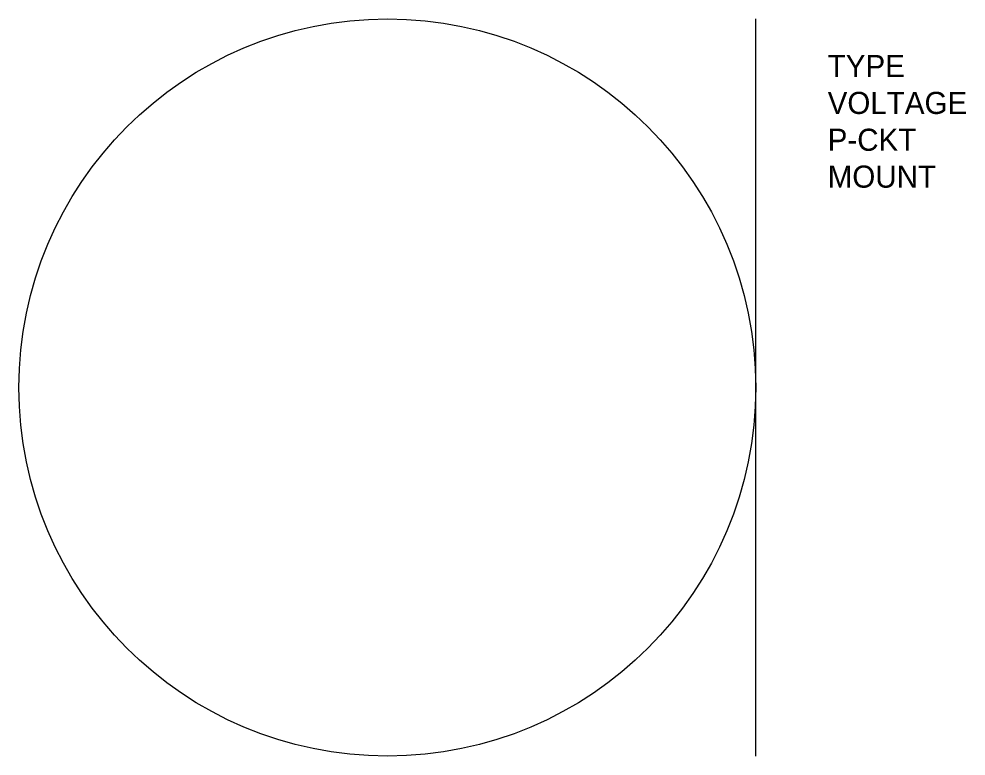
# Model space of a CAD drawing. Extents: x -0.188 to 0.053, y -0.094 to 0.094.
import ezdxf

# ---------------------------------------------------------------- set-up
doc = ezdxf.new("R2010")
doc.units = 0
doc.header["$MEASUREMENT"] = 0
doc.layers.get('0').update_dxf_attribs({"linetype": 'CONTINUOUS'})

msp = doc.modelspace()

# ---------------------------------------------------------------- linework, layer by layer
msp.add_line((0, -0.09375), (0, 0.09375))
msp.add_circle((-0.09375, 0), 0.09375)

# ---------------------------------------------------------------- texts
for tag, p, s, height, flags in [('TYPE', (0.01829, 0.07896), 'WALL ROUND INCANDESCENT', 0.005625, 3), ('VOLTAGE', (0.01829, 0.06958), '', 0.00562, 1), ('P-CKT', (0.01829, 0.06021), '', 0.00562, 1), ('MOUNT', (0.01829, 0.05083), 'WALL', 0.005625, 3)]:
    msp.add_attdef(tag, p, s, height=height, dxfattribs=dict(flags=flags))

doc.saveas('drawing.dxf')
